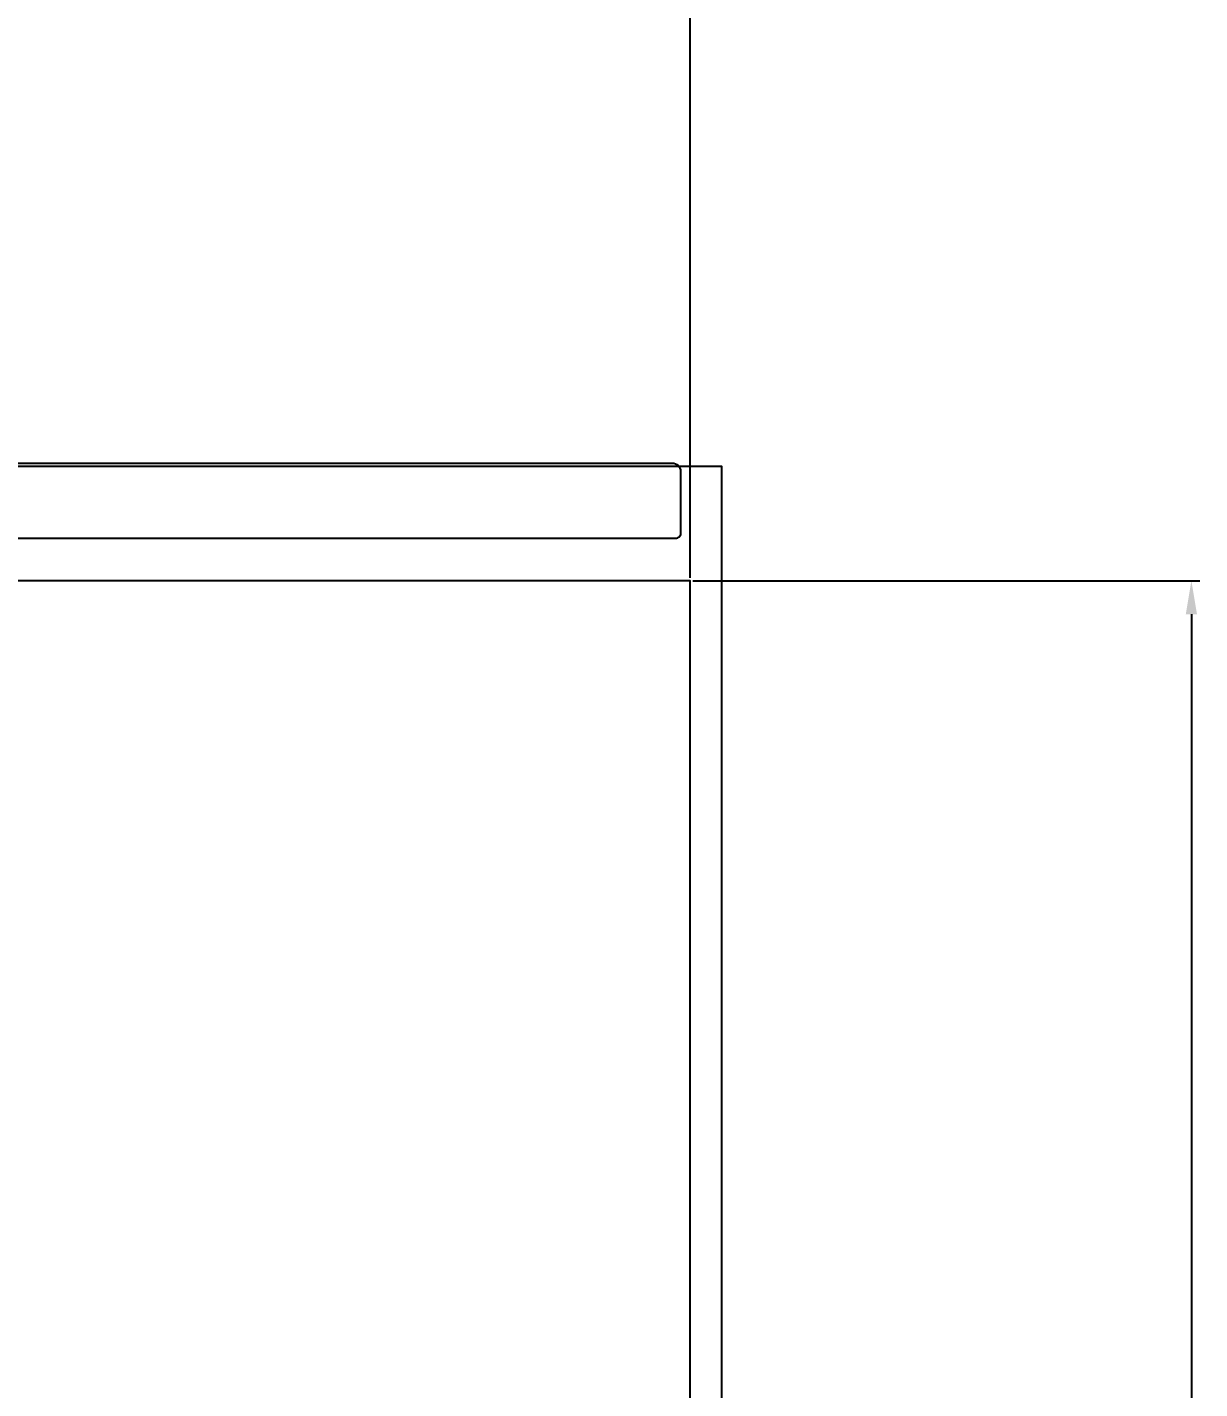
# Model space of a CAD drawing. Header units: millimetres. Extents: x 167 to 548, y -50 to 246.
# Drawn here: x 451.7 to 493.68, y 129.38 to 178.13 of the extents above; entities that cross this region are included whole.
import ezdxf

# ---------------------------------------------------------------- set-up
doc = ezdxf.new("R2010")
doc.units = ezdxf.units.MM
for name, color, linetype in [('DIM', 4, 'Continuous'), ('FPC外形', 3, 'Continuous'), ('ITO glasss', 7, 'Continuous')]:
    doc.layers.add(name, color=color, linetype=linetype)
doc.dimstyles.new('ISO-25$0', dxfattribs={"dimtxt": 2.5, "dimasz": 1.2, "dimexe": 0.3, "dimexo": 0.1, "dimgap": 0.2, "dimtad": 1, "dimzin": 1, "dimdsep": 46, "dimtxsty": 'Standard', "dimcen": 0.5, "dimadec": 0, "dimazin": 0, "dimtp": 1.2, "dimtm": 1.2, "dimtfac": 1, "dimtmove": 0, "dimatfit": 3, "dimfxl": 0, "dimtolj": 1, "dimarcsym": 0})

# ---------------------------------------------------------------- blocks, each defined once
blk = doc.blocks.new('*D8')
at = {"layer": 'DEFPOINTS', "color": 0}
for p in [(475.428, 158.314), (475.428, 81.684), (493.379, 81.684)]:
    blk.add_point(p, dxfattribs=at)
at = {"layer": 'DIM', "color": 0, "lineweight": -2}
for p, q in [((475.528, 158.314), (493.679, 158.314)), ((493.379, 157.114), (493.379, 82.884)), ((475.528, 81.684), (493.679, 81.684))]:
    blk.add_line(p, q, dxfattribs=at)
at = {"layer": 'DIM', "color": 0}
for points in [[(493.179, 157.114), (493.579, 157.114), (493.379, 158.314)], [(493.179, 82.884), (493.579, 82.884), (493.379, 81.684)]]:
    blk.add_solid(points, dxfattribs=at)
at = {"layer": 'DIM', "color": 0, "insert": (491.929, 119.999), "char_height": 2.5, "attachment_point": 5, "rotation": 90}
blk.add_mtext('\\A1;76.63', dxfattribs=at)
blk = doc.blocks.new('*D9')
at = {"layer": 'DEFPOINTS', "color": 0}
for p in [(475.428, 189.245), (423.958, 158.314), (475.428, 158.314)]:
    blk.add_point(p, dxfattribs=at)
at = {"layer": 'DIM', "color": 0, "lineweight": -2}
for p, q in [((423.958, 158.414), (423.958, 189.545)), ((425.158, 189.245), (474.228, 189.245)), ((475.428, 158.414), (475.428, 189.545))]:
    blk.add_line(p, q, dxfattribs=at)
at = {"layer": 'DIM', "color": 0}
for points in [[(425.158, 189.445), (425.158, 189.045), (423.958, 189.245)], [(474.228, 189.445), (474.228, 189.045), (475.428, 189.245)]]:
    blk.add_solid(points, dxfattribs=at)
at = {"layer": 'DIM', "color": 0, "insert": (449.693, 190.695), "char_height": 2.5, "attachment_point": 5}
blk.add_mtext('\\A1;51.47', dxfattribs=at)

msp = doc.modelspace()

# ---------------------------------------------------------------- linework, layer by layer
at = {"flags": 128}
msp.add_lwpolyline([(475.428, 81.684), (475.428, 158.314), (423.958, 158.314), (423.958, 81.684)], close=True, dxfattribs=at)
at = {"layer": 'FPC外形'}
msp.add_lwpolyline([(437.351, 162.525), (474.788, 162.525, -0.414214), (475.088, 162.225), (475.088, 160.005, -0.414214), (474.908, 159.825), (424.768, 159.825, -0.414214)], format="xyb", dxfattribs=at)
at = {"layer": 'ITO glasss'}
msp.add_lwpolyline([(476.553, 80.624), (422.833, 80.624), (422.833, 162.418), (476.553, 162.418), (476.553, 80.624)], close=True, dxfattribs=at)

# ---------------------------------------------------------------- dimensions: what is measured, and where the dimension line sits
at = {"layer": 'DIM'}
dim = msp.add_linear_dim(base=(475.428, 189.245), p1=(423.958, 158.314), p2=(475.428, 158.314), dimstyle='ISO-25$0', dxfattribs=at)
dim.commit()
dim.dimension.update_dxf_attribs({"geometry": '*D9', "text_midpoint": (449.693, 190.695)})
dim = msp.add_linear_dim(base=(493.379, 81.684), p1=(475.428, 158.314), p2=(475.428, 81.684), angle=90, dimstyle='ISO-25$0', dxfattribs=at)
dim.commit()
dim.dimension.update_dxf_attribs({"geometry": '*D8', "text_midpoint": (491.929, 119.999)})

doc.saveas('drawing.dxf')
